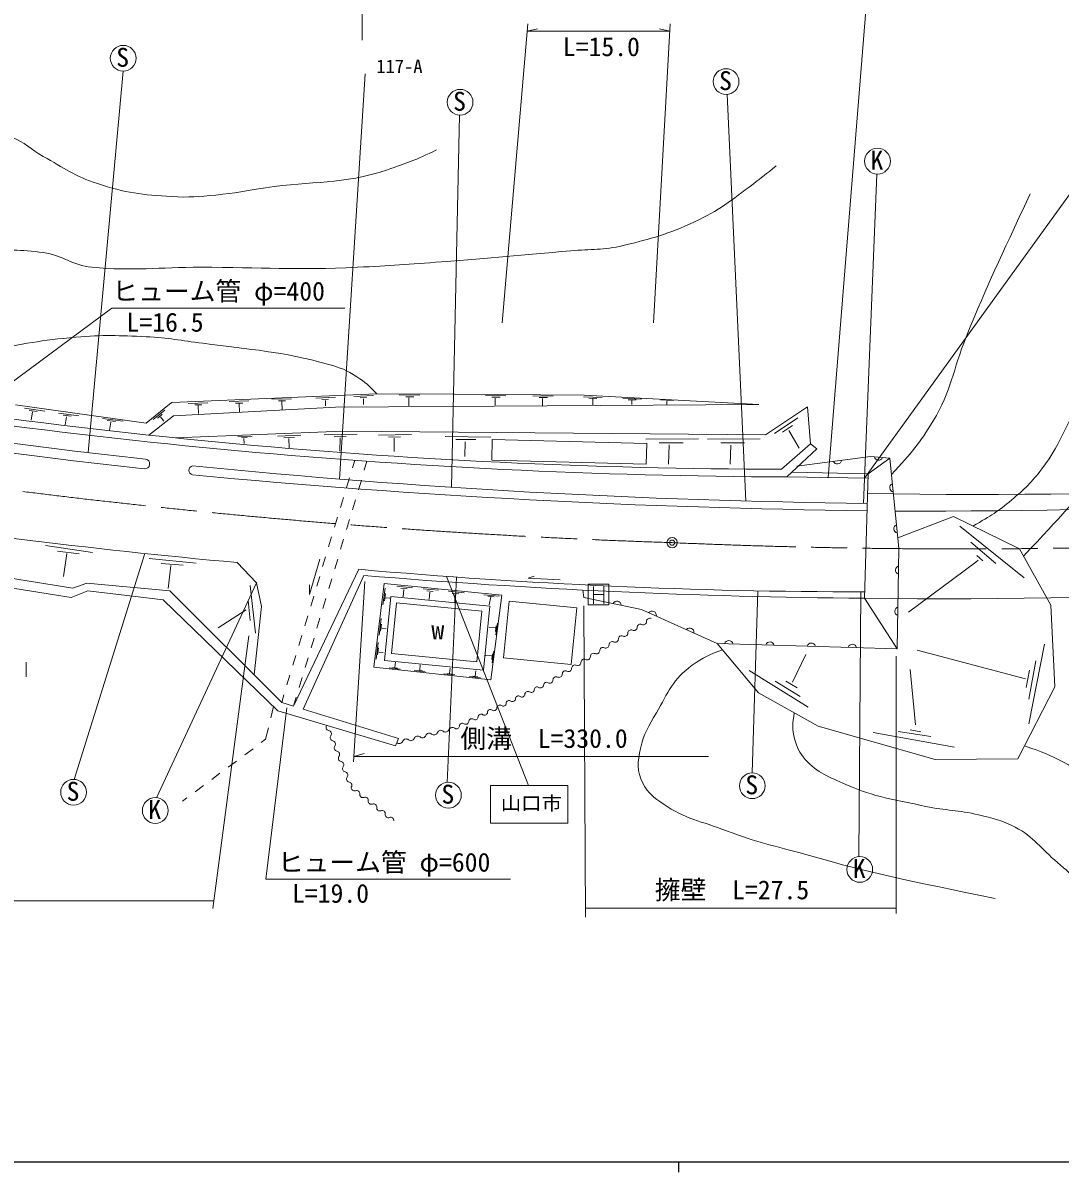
# Model space of a CAD drawing. Units: millimetres at full size, sheet at 1:1000; details may follow other scales. Extents: x 40000 to 680000, y 20000 to 380000.
# Drawn here: x 204360 to 305022, y 204000 to 315494 of the extents above; entities that cross this region are included whole.
import ezdxf
from ezdxf.enums import TextEntityAlignment as Align

# ---------------------------------------------------------------- set-up
doc = ezdxf.new("R2010")
doc.units = ezdxf.units.MM
doc.header["$LTSCALE"] = 1000
doc.header["$PDMODE"] = 32
doc.header["$PDSIZE"] = 500
doc.linetypes.add('CHAIN', pattern=[18.5, 12, -1.5, 3.5, -1.5])
for name, color, linetype, lineweight in [('M-BGD', 7, 'Continuous', 13), ('M-BMK', 2, 'CHAIN', 13), ('M-BMK-SRVR', 3, 'Continuous', 13), ('M-STR-HTXT', 7, 'Continuous', 13), ('M-STR-STRC', 7, 'Continuous', 13), ('M-TTL-BAND', 7, 'Continuous', 25)]:
    doc.layers.add(name, color=color, linetype=linetype, lineweight=lineweight)
doc.styles.add('ＭＳ ゴシック', font='')
doc.styles.get('ＭＳ ゴシック').set_extended_font_data('MS Gothic')

msp = doc.modelspace()

# ---------------------------------------------------------------- linework, layer by layer
at = {"layer": 'M-BGD'}
for p, q in [((214076, 310820), (210677, 273812)), ((272703, 308560), (274532, 269108)), ((246716, 306556), (245947, 270443)), ((287254, 300834), (285946, 268881)), ((238710, 279497), (218804, 278664)), ((224370, 278752), (226268, 278814)), ((228519, 278977), (230418, 279039)), ((229154, 278821), (229845, 278842)), ((229502, 278753), (229533, 277978)), ((232794, 279094), (234698, 279180)), ((233385, 278972), (234004, 278993)), ((233712, 278873), (233728, 278332)), ((236489, 279249), (238393, 279334)), ((237079, 279126), (237698, 279147)), ((237407, 279027), (237423, 278487)), ((246258, 279480), (238710, 279497)), ((240882, 279396), (242873, 279365)), ((241510, 279219), (242307, 279223)), ((241829, 279133), (241822, 278359)), ((258826, 279379), (246258, 279480)), ((249249, 279354), (251239, 279323)), ((249877, 279177), (250674, 279181)), ((250196, 279090), (250189, 278418)), ((253842, 279317), (255832, 279286)), ((254470, 279140), (255267, 279144)), ((254789, 279054), (254783, 278381)), ((258780, 279229), (260590, 279157)), ((275783, 278483), (258826, 279379)), ((259295, 279089), (260059, 279068)), ((259667, 279028), (259667, 278427)), ((262587, 279073), (264397, 279001)), ((263102, 278933), (263866, 278912)), ((263474, 278872), (263474, 278461)), ((266243, 278911), (267519, 278855)), ((266864, 278828), (266857, 278481)), ((216312, 276663), (203643, 278451)), ((204501, 278115), (206491, 277841)), ((204954, 277893), (205734, 277795)), ((205282, 277758), (205167, 276957)), ((207799, 277649), (209788, 277376)), ((218576, 278506), (216312, 276663)), ((217003, 277007), (218116, 277912)), ((218804, 278664), (218576, 278506)), ((218968, 277375), (234683, 278227)), ((220394, 278585), (222293, 278648)), ((221029, 278429), (221721, 278450)), ((221377, 278362), (221409, 277587)), ((225004, 278596), (225696, 278617)), ((225353, 278528), (225384, 277753)), ((234683, 278227), (275783, 278483)), ((280526, 278262), (276430, 275516)), ((280526, 278262), (280807, 274669)), ((208251, 277428), (209032, 277329)), ((208579, 277293), (208465, 276492)), ((212095, 277130), (214084, 276857)), ((212548, 276909), (213328, 276810)), ((212875, 276774), (212761, 275973)), ((218968, 277375), (216561, 275503)), ((217419, 277147), (217544, 277231)), ((217544, 277231), (217887, 277548)), ((217716, 277283), (218049, 276856)), ((277312, 275672), (279571, 277193)), ((235408, 275890), (219180, 275230)), ((225231, 275364), (226609, 275395)), ((229052, 275417), (231319, 275490)), ((233608, 275531), (236802, 275590)), ((276430, 275516), (235408, 275890)), ((238875, 275494), (242069, 275553)), ((278073, 275777), (279056, 276432)), ((278693, 275964), (279700, 274244)), ((225564, 275255), (226120, 275260)), ((225811, 275180), (225816, 274674)), ((229691, 275245), (230700, 275266)), ((230159, 275188), (230201, 274278)), ((234579, 275348), (235733, 275364)), ((235133, 275254), (235117, 273936)), ((239846, 275311), (241001, 275326)), ((240400, 275217), (240384, 273899)), ((245348, 275370), (249783, 275312)), ((246378, 275078), (248321, 275078)), ((247267, 274844), (247244, 273416)), ((249863, 273088), (249917, 275087)), ((249917, 275087), (264911, 274689)), ((264828, 275125), (269930, 275149)), ((264858, 272689), (264911, 274689)), ((266127, 274751), (268432, 274763)), ((267087, 274552), (267028, 272691)), ((270803, 275116), (275906, 275139)), ((272102, 274741), (274408, 274753)), ((273062, 274542), (273003, 272682)), ((277983, 272188), (280807, 274669)), ((280807, 274669), (281400, 274169)), ((281400, 274169), (278506, 271447)), ((286408, 271737), (288496, 273275)), ((236557, 273054), (236336, 272321)), ((237752, 272968), (237492, 272100)), ((249863, 273088), (264858, 272689)), ((236047, 271363), (235759, 270406)), ((237205, 271143), (236918, 270185)), ((278506, 271447), (286396, 271332)), ((278991, 271904), (286408, 271737)), ((286408, 271737), (286031, 259676)), ((235470, 269448), (235181, 268491)), ((236631, 269227), (236344, 268269)), ((289274, 265548), (294676, 267601)), ((294676, 267601), (301075, 264483)), ((234893, 267533), (234604, 266576)), ((236057, 267311), (235770, 266353)), ((295310, 266654), (301541, 261669)), ((234315, 265619), (234026, 264661)), ((235483, 265395), (235196, 264437)), ((180251, 265342), (209212, 260644)), ((209052, 259756), (180569, 264247)), ((206553, 264784), (211112, 264109)), ((207702, 264250), (209831, 263978)), ((296380, 265109), (298803, 263038)), ((301075, 264483), (304115, 258991)), ((208623, 264010), (208290, 261793)), ((209331, 242098), (216180, 264019)), ((216595, 263539), (221180, 263068)), ((225166, 263132), (227027, 261183)), ((233738, 263704), (233449, 262746)), ((234909, 263479), (234622, 262521)), ((296837, 263178), (290307, 258316)), ((297065, 263354), (296837, 263178)), ((296960, 263828), (297539, 263301)), ((217767, 263056), (219906, 262880)), ((218698, 262859), (218464, 260628)), ((230632, 249200), (236956, 262482)), ((209212, 260644), (210546, 261136)), ((210546, 261136), (218620, 260381)), ((227027, 261183), (217327, 240321)), ((226415, 260897), (226941, 256286)), ((227027, 261183), (227501, 258866)), ((237447, 261885), (231547, 248896)), ((233160, 261789), (232872, 260832)), ((234335, 261563), (234048, 260605)), ((238402, 252999), (239420, 261091)), ((239420, 261091), (250830, 259968)), ((246439, 261722), (245544, 241812)), ((253412, 261611), (253981, 261814)), ((256501, 261463), (253412, 261611)), ((261213, 261036), (259213, 261036)), ((259213, 261036), (259213, 259036)), ((261213, 259036), (261213, 261036)), ((210650, 260405), (209052, 259756)), ((217981, 259519), (210650, 260405)), ((218620, 260381), (229475, 249566)), ((232583, 259874), (232294, 258917)), ((239508, 260644), (239297, 259029)), ((239533, 260122), (239436, 259439)), ((239457, 253628), (240052, 259839)), ((240052, 259839), (249669, 258918)), ((242168, 260695), (240660, 260841)), ((241029, 260627), (241653, 260586)), ((241326, 260523), (241263, 259801)), ((244705, 260445), (243197, 260591)), ((243566, 260378), (244190, 260336)), ((243862, 260274), (243800, 259551)), ((247169, 260203), (245661, 260348)), ((246030, 260135), (246654, 260093)), ((246327, 260031), (246264, 259308)), ((249106, 260018), (250591, 259866)), ((249484, 259883), (250112, 259824)), ((249762, 259800), (249627, 259027)), ((250830, 259968), (249776, 251770)), ((258802, 259757), (258688, 260470)), ((259753, 259121), (259753, 260821)), ((259753, 260036), (260744, 260036)), ((260744, 260832), (260744, 259127)), ((275153, 242728), (275700, 260395)), ((285698, 260293), (285484, 234605)), ((229094, 248751), (217981, 259519)), ((226216, 259469), (226426, 257515)), ((227501, 258866), (226787, 252244)), ((233761, 259647), (233474, 258689)), ((239554, 259716), (239973, 259681)), ((240145, 254305), (240623, 259234)), ((240623, 259234), (248904, 258431)), ((249669, 258918), (249074, 252707)), ((251013, 253903), (251562, 259388)), ((251562, 259388), (258129, 258730)), ((258129, 258730), (257580, 253245)), ((259213, 259036), (261213, 259036)), ((286031, 259676), (289224, 254780)), ((304115, 258991), (304520, 251092)), ((226040, 258556), (223302, 256813)), ((232006, 257959), (231717, 257002)), ((233187, 257731), (232900, 256774)), ((239137, 257696), (238926, 256081)), ((248904, 258431), (248426, 253502)), ((239162, 257173), (239065, 256490)), ((239183, 256768), (239602, 256733)), ((250198, 256795), (249615, 256840)), ((250291, 257013), (250212, 256452)), ((250406, 257263), (250267, 256129)), ((231428, 256044), (231140, 255087)), ((232613, 255816), (232326, 254858)), ((238845, 255376), (238634, 253761)), ((238870, 254853), (238773, 254170)), ((238891, 254448), (239310, 254413)), ((248426, 253502), (240145, 254305)), ((249942, 254295), (249862, 253733)), ((250056, 254544), (249918, 253411)), ((275768, 250500), (271756, 255298)), ((301674, 251858), (291141, 254640)), ((303512, 255222), (301984, 247481)), ((204670, 252065), (204670, 253465)), ((230851, 254130), (230562, 253172)), ((232040, 253900), (231753, 252942)), ((249074, 252707), (239457, 253628)), ((240461, 252957), (240521, 253473)), ((242870, 252697), (242930, 253213)), ((249848, 254076), (249266, 254121)), ((257580, 253245), (251013, 253903)), ((279062, 251547), (280349, 254203)), ((302669, 253601), (301990, 249892)), ((230274, 252215), (229985, 251257)), ((231466, 251984), (231179, 251026)), ((249776, 251770), (238402, 252999)), ((239908, 252911), (240976, 252803)), ((240241, 252939), (240727, 252893)), ((242318, 252651), (243386, 252542)), ((242651, 252679), (243136, 252632)), ((245221, 252337), (246289, 252229)), ((245554, 252365), (246039, 252319)), ((245773, 252384), (245833, 252899)), ((247692, 252070), (248760, 251962)), ((248025, 252098), (248510, 252052)), ((248244, 252117), (248305, 252632)), ((274861, 252659), (280583, 249113)), ((290998, 247378), (290472, 252749)), ((302072, 252700), (301744, 251004)), ((277377, 251641), (279788, 250154)), ((278395, 251617), (279507, 250997)), ((304520, 251092), (300926, 244101)), ((229696, 250300), (229475, 249566)), ((230892, 250068), (230632, 249200)), ((281534, 247261), (275768, 250500)), ((228670, 249162), (228408, 248062)), ((240530, 245350), (229094, 248751)), ((229475, 249566), (230632, 249200)), ((231547, 248896), (240811, 246052)), ((228177, 247089), (227915, 245988)), ((292909, 244022), (281534, 247261)), ((286873, 246658), (294790, 245219)), ((289296, 246729), (292473, 246272)), ((290472, 246904), (291525, 246711)), ((227915, 245988), (227491, 245673)), ((240811, 246052), (240530, 245350)), ((226688, 245076), (225886, 244479)), ((225083, 243882), (224281, 243285)), ((300926, 244101), (292909, 244022)), ((223479, 242688), (222676, 242091)), ((221874, 241495), (221072, 240898)), ((220269, 240301), (219845, 239985))]:
    msp.add_line(p, q, dxfattribs=at)
for points in [[(279464, 272485), (286626, 273433), (288496, 273275), (289381, 264487), (289224, 254780), (271756, 255298), (264410, 258589), (258802, 259757)], [(233174, 263453), (232156, 260048), (232156, 260960)]]:
    msp.add_lwpolyline(points, dxfattribs=at)
for centre in [(214090, 312070), (272606, 309806), (246792, 307804), (287302, 302083), (209273, 240850), (275153, 241478), (245654, 240567), (217203, 239077), (285584, 233359)]:
    msp.add_circle(centre, 1250, dxfattribs=at)
for centre, radius, start, end in [((291166, 959603), 691449, 251.57171, 263.77034), ((291768, 969299), 700198, 251.77671, 263.80962), ((278939, 860491), 588304, 259.25133, 269.90689), ((280785, 878978), 607536, 259.4015, 269.78499), ((287286, 938266), 677986, 257.45515, 264.74297), ((216183, 272712), 478, 264.1356, 80.22169), ((297374, 922644), 652896, 269.03242, 276.16492), ((287409, 273483), 417, 191.42978, 338.90938), ((220920, 272085), 452, 103.90298, 256.77507), ((295141, 1017489), 748664, 264.30213, 269.32618), ((283415, 273125), 417, 203.79965, 351.27924), ((296074, 1069525), 801422, 264.6117, 269.30297), ((291257, 1042715), 774589, 269.8341, 275.65007), ((288902, 270401), 417, 112.01447, 259.49406), ((289303, 266421), 417, 112.01447, 259.49406), ((293999, 869655), 610031, 269.2516, 277.0168), ((286455, 820787), 560495, 264.93343, 269.95867), ((289464, 262418), 417, 105.333, 252.81259), ((291142, 907375), 647719, 265.24483, 269.5479), ((262008, 258970), 417, 4.49311, 151.9727), ((289400, 258418), 417, 105.333, 252.81259), ((265195, 257423), 314, 63.46646, 180.50359), ((265426, 258006), 417, 352.12646, 139.60605), ((263379, 256288), 314, 63.46646, 180.50359), ((263659, 256850), 314, 243.46646, 0.50359), ((264287, 256855), 314, 63.46646, 180.50359), ((264567, 257417), 314, 243.46646, 0.50359), ((269077, 256370), 417, 352.12646, 139.60605), ((261562, 255153), 314, 63.46646, 180.50359), ((261842, 255715), 314, 243.46646, 0.50359), ((262470, 255721), 314, 63.46646, 180.50359), ((262751, 256282), 314, 243.46646, 0.50359), ((272868, 255148), 417, 14.5622, 162.04179), ((276867, 255030), 417, 14.5622, 162.04179), ((280865, 254911), 417, 14.5622, 162.04179), ((259745, 254019), 314, 63.46646, 180.50359), ((260026, 254581), 314, 243.46646, 0.50359), ((260653, 254586), 314, 63.46646, 180.50359), ((260934, 255148), 314, 243.46646, 0.50359), ((284863, 254793), 417, 14.5622, 162.04179), ((257928, 252884), 314, 63.46646, 180.50359), ((258209, 253446), 314, 243.46646, 0.50359), ((258837, 253452), 314, 63.46646, 180.50359), ((259117, 254013), 314, 243.46646, 0.50359), ((256112, 251750), 314, 63.46646, 180.50359), ((256392, 252311), 314, 243.46646, 0.50359), ((257020, 252317), 314, 63.46646, 180.50359), ((257300, 252879), 314, 243.46646, 0.50359), ((254269, 250789), 287, 54.43407, 177.42507), ((254603, 251256), 287, 234.43407, 357.42507), ((255177, 251230), 287, 54.43407, 177.42507), ((255484, 251744), 314, 243.46646, 0.50359), ((251548, 249466), 287, 54.43407, 177.42507), ((251882, 249933), 287, 234.43407, 357.42507), ((252455, 249907), 287, 54.43407, 177.42507), ((252789, 250374), 287, 234.43407, 357.42507), ((253362, 250348), 287, 54.43407, 177.42507), ((253696, 250815), 287, 234.43407, 357.42507), ((249734, 248584), 287, 54.43407, 177.42507), ((250068, 249051), 287, 234.43407, 357.42507), ((250641, 249025), 287, 54.43407, 177.42507), ((250975, 249492), 287, 234.43407, 357.42507), ((247013, 247261), 287, 54.43407, 177.42507), ((247347, 247727), 287, 234.43407, 357.42507), ((247920, 247702), 287, 54.43407, 177.42507), ((248254, 248168), 287, 234.43407, 357.42507), ((248827, 248143), 287, 54.43407, 177.42507), ((249161, 248610), 287, 234.43407, 357.42507), ((234093, 247152), 317, 143.51049, 259.86823), ((233981, 246527), 317, 323.51049, 79.86823), ((243794, 246229), 354, 49.11416, 158.70691), ((244257, 246764), 354, 229.11416, 338.70691), ((244917, 246507), 354, 49.11416, 158.70691), ((245381, 247042), 354, 229.11416, 338.70691), ((246041, 246785), 354, 49.11416, 158.70691), ((246440, 247286), 287, 234.43407, 357.42507), ((234492, 246150), 317, 143.51049, 259.86823), ((234380, 245525), 317, 323.51049, 79.86823), ((234890, 245147), 317, 143.51049, 259.86823), ((240886, 245929), 354, 229.11416, 338.70691), ((241546, 245672), 354, 49.11416, 158.70691), ((242010, 246208), 354, 229.11416, 338.70691), ((242670, 245950), 354, 49.11416, 158.70691), ((243134, 246486), 354, 229.11416, 338.70691), ((234779, 244523), 317, 323.51049, 79.86823), ((235289, 244145), 317, 143.51049, 259.86823), ((235177, 243521), 317, 323.51049, 79.86823), ((235687, 243143), 317, 143.51049, 259.86823), ((235576, 242519), 317, 323.51049, 79.86823), ((236086, 242141), 317, 143.51049, 259.86823), ((235974, 241516), 317, 323.51049, 79.86823), ((236531, 241286), 305, 172.19916, 291.19941), ((236751, 240718), 305, 352.19916, 111.19941), ((237355, 240636), 305, 172.19916, 291.19941), ((237575, 240068), 305, 352.19916, 111.19941), ((238179, 239985), 305, 172.19916, 291.19941), ((238399, 239417), 305, 352.19916, 111.19941), ((239003, 239334), 305, 172.19916, 291.19941), ((239223, 238767), 305, 352.19916, 111.19941), ((239826, 238684), 305, 172.19916, 291.19941), ((240047, 238116), 305, 352.19916, 111.19941)]:
    msp.add_arc(centre, radius, start, end, dxfattribs=at)
for points, knots in [([(162845, 308514), (165739, 306532), (166509, 306018), (168799, 304337), (170517, 303076), (171661, 302571), (173154, 301049), (174433, 299745), (174646, 298530), (176086, 297406), (177042, 296660), (177765, 296473), (178946, 296198), (180070, 295936), (180748, 296231), (181895, 296356), (182618, 296435), (183045, 296400), (183738, 296619), (186680, 297550), (188358, 298130), (191009, 299710), (192639, 300681), (193342, 301537), (194919, 302593), (196018, 303329), (196580, 303862), (197802, 304370), (199217, 304959), (200178, 304756), (201712, 304726), (202326, 304713), (202677, 304626), (203252, 304410), (204567, 303915), (205110, 303245), (206333, 302553), (208332, 301423), (209403, 300626), (211585, 299907), (214307, 299010), (215952, 298804), (218813, 298643), (220478, 298550), (221418, 298654), (223078, 298801), (224973, 298969), (226015, 299235), (227897, 299512), (232520, 300194), (235307, 299758), (239733, 301257), (241640, 301904), (242415, 302153), (244512, 303193)], [0, 0, 0, 0, 1, 1, 1, 2, 2, 2, 3, 3, 3, 4, 4, 4, 5, 5, 5, 6, 6, 6, 7, 7, 7, 8, 8, 8, 9, 9, 9, 10, 10, 10, 11, 11, 11, 12, 12, 12, 13, 13, 13, 14, 14, 14, 15, 15, 15, 16, 16, 16, 17, 17, 17, 18, 18, 18, 18]), ([(277475, 301642), (276436, 300769), (276119, 300539), (275224, 299865), (273112, 298274), (271936, 297305), (269537, 296192), (266957, 294995), (265391, 294566), (262625, 293901), (260680, 293434), (259522, 293577), (257530, 293388), (252637, 292925), (249891, 292708), (244991, 292322), (241800, 292070), (240012, 291942), (236815, 291788), (230887, 291504), (227555, 291788), (221620, 291788), (217489, 291788), (215159, 291427), (211045, 291788), (209131, 291957), (208239, 292954), (206335, 293210), (204097, 293512), (202817, 293459), (200559, 293477), (198962, 293489), (197987, 293892), (196471, 293388), (194541, 292746), (193582, 292055), (191850, 290989), (191140, 290551), (190936, 289962), (190142, 289705), (189786, 289590), (189614, 289540), (189204, 289513)], [0, 0, 0, 0, 1, 1, 1, 2, 2, 2, 3, 3, 3, 4, 4, 4, 5, 5, 5, 6, 6, 6, 7, 7, 7, 8, 8, 8, 9, 9, 9, 10, 10, 10, 11, 11, 11, 12, 12, 12, 13, 13, 13, 14, 14, 14, 14]), ([(301478, 263755), (305286, 267842), (306405, 268955), (309265, 272539), (311051, 274777), (312066, 276025), (313689, 278384), (315239, 280639), (315561, 282250), (317164, 284467), (318021, 285652), (318667, 286189), (319731, 287192), (321284, 288653), (322248, 289388), (324036, 290549), (325558, 291537), (326619, 291714), (328223, 292563), (330305, 293665), (331635, 294055), (333476, 295525), (334646, 296460), (335459, 297013), (336003, 298408), (336346, 299288), (336440, 299762), (336477, 300778)], [0, 0, 0, 0, 1, 1, 1, 2, 2, 2, 3, 3, 3, 4, 4, 4, 5, 5, 5, 6, 6, 6, 7, 7, 7, 8, 8, 8, 9, 9, 9, 9]), ([(302123, 298922), (299038, 292283), (298162, 290521), (295907, 285015), (294613, 281855), (294494, 279789), (292708, 276879), (291362, 274685), (290674, 273834), (288656, 271683)], [0, 0, 0, 0, 1, 1, 1, 2, 2, 2, 3, 3, 3, 3]), ([(296574, 266676), (298368, 267726), (298980, 268071), (300331, 269217), (301578, 270275), (302270, 270910), (303253, 272218), (305307, 274952), (305725, 276954), (307558, 279841), (309595, 283049), (310936, 284714), (313127, 287819), (314689, 290033), (316055, 290990), (317155, 293466), (318169, 295747), (318346, 296897), (318696, 299667)], [0, 0, 0, 0, 1, 1, 1, 2, 2, 2, 3, 3, 3, 4, 4, 4, 5, 5, 5, 6, 6, 6, 6]), ([(197022, 282673), (198919, 283194), (199464, 283311), (201043, 283662), (204306, 284388), (206166, 284704), (209495, 285005), (212153, 285246), (213661, 285170), (216327, 285045), (218483, 284943), (219677, 284697), (221817, 284413), (226616, 283776), (229375, 283653), (234041, 282359), (235159, 282049), (235795, 281810), (236766, 281174), (237605, 280625), (237918, 280324), (238710, 279497)], [0, 0, 0, 0, 1, 1, 1, 2, 2, 2, 3, 3, 3, 4, 4, 4, 5, 5, 5, 6, 6, 6, 7, 7, 7, 7]), ([(272272, 254681), (270931, 254213), (270385, 253910), (269327, 253166), (267478, 251865), (266965, 250506), (265839, 248545), (265106, 247270), (264620, 246544), (264298, 245109), (264009, 243819), (263926, 242906), (264535, 241732), (265041, 240759), (265585, 240337), (266490, 239718), (268647, 238242), (270213, 238051), (272651, 237111), (275582, 235982), (277331, 235657), (280353, 234801), (287438, 232793), (289901, 232396), (298718, 230535)], [0, 0, 0, 0, 1, 1, 1, 2, 2, 2, 3, 3, 3, 4, 4, 4, 5, 5, 5, 6, 6, 6, 7, 7, 7, 8, 8, 8, 8]), ([(309026, 230298), (306971, 232120), (306442, 232590), (304761, 234031), (303177, 235388), (302508, 236475), (300673, 237467), (299386, 238163), (298539, 238300), (297119, 238652), (295144, 239140), (293966, 239054), (291977, 239482), (288914, 240140), (287106, 240336), (284244, 241609), (282588, 242346), (281489, 242680), (280294, 244043), (279716, 244701), (279493, 245189), (279259, 246033), (278994, 246984), (279081, 247490), (279219, 248561)], [0, 0, 0, 0, 1, 1, 1, 2, 2, 2, 3, 3, 3, 4, 4, 4, 5, 5, 5, 6, 6, 6, 7, 7, 7, 8, 8, 8, 8]), ([(357735, 230948), (357691, 231127), (357704, 231212), (357696, 231382), (357590, 233557), (358967, 234534), (359868, 236517), (360539, 237993), (361183, 238701), (361724, 240229), (362038, 241114), (362260, 241671), (362119, 242599), (362013, 243301), (361747, 243824), (361092, 244100), (360491, 244353), (360064, 244070), (359434, 243902), (358407, 243628), (357964, 243135), (357024, 242638), (353842, 240955), (352145, 239845), (348898, 238289), (345285, 236557), (343281, 235504), (339499, 234181), (337072, 233333), (335637, 233092), (333140, 232483), (330911, 231939), (329697, 230966), (327413, 231180), (325393, 231369), (324380, 232097), (322476, 232799), (321309, 233230), (320666, 233506), (319554, 234063), (315997, 235842), (314175, 237173), (310904, 239434), (308663, 240984), (307830, 242478), (305414, 243739), (303971, 244493), (303352, 244773), (301565, 245345)], [0, 0, 0, 0, 1, 1, 1, 2, 2, 2, 3, 3, 3, 4, 4, 4, 5, 5, 5, 6, 6, 6, 7, 7, 7, 8, 8, 8, 9, 9, 9, 10, 10, 10, 11, 11, 11, 12, 12, 12, 13, 13, 13, 14, 14, 14, 15, 15, 15, 16, 16, 16, 16])]:
    msp.add_open_spline(points, degree=3, knots=knots, dxfattribs=at)
at = {"layer": 'M-BMK'}
for centre, radius, start, end in [((289771, 951970), 687267, 259.77549, 268.13213), ((295417, 910160), 645701, 267.51045, 276.42255)]:
    msp.add_arc(centre, radius, start, end, dxfattribs=at)
at = {"layer": 'M-BMK-SRVR'}
msp.add_circle((267370, 265068), 500, dxfattribs=at)
msp.add_point((267370, 265068), dxfattribs=at)
at = {"layer": 'M-STR-HTXT'}
for p, q in [((250882, 286400), (253357, 315402)), ((253297, 314689), (254297, 314939)), ((253297, 314689), (267149, 314689)), ((265566, 286400), (267189, 315402)), ((267149, 314689), (266149, 314939)), ((212982, 287823), (198589, 277145)), ((212982, 287823), (235609, 287823)), ((237542, 261315), (236439, 243789)), ((258791, 258924), (258969, 228736)), ((226280, 256034), (222794, 229571)), ((289120, 229098), (289120, 254045)), ((227928, 232409), (229956, 249037)), ((236473, 244334), (237473, 244602)), ((236473, 244334), (270913, 244334)), ((227928, 232409), (251668, 232409)), ((130815, 230302), (222890, 230302)), ((258964, 229605), (289120, 229605))]:
    msp.add_line(p, q, dxfattribs=at)
at = {"layer": 'M-STR-STRC'}
for p, q in [((286736, 323881), (282519, 271388)), ((237295, 317368), (237295, 313812)), ((286046, 271337), (315738, 312451)), ((237569, 310550), (235075, 271238)), ((253418, 241497), (245454, 261794)), ((257252, 241497), (249736, 241497)), ((249736, 241497), (249736, 237856)), ((257252, 237856), (257252, 241497)), ((249736, 237856), (257252, 237856))]:
    msp.add_line(p, q, dxfattribs=at)
at = {"layer": 'M-TTL-BAND'}
for p, q in [((40000, 205000), (579000, 205000)), ((268000, 205000), (268000, 204000))]:
    msp.add_line(p, q, dxfattribs=at)

# ---------------------------------------------------------------- texts
at = {"layer": 'M-BGD', "style": 'ＭＳ ゴシック'}
for s, p in [('S', (213411, 310696)), ('S', (271927, 308433)), ('S', (246113, 306431)), ('K', (286623, 300709)), ('w', (244002, 255144)), ('S', (274474, 240104)), ('S', (208594, 239476)), ('S', (244975, 239194)), ('K', (216524, 237703)), ('K', (284905, 231986))]:
    msp.add_text(s, height=1833, dxfattribs=at).set_placement(p, align=Align.BOTTOM_LEFT)
at = {"layer": 'M-STR-HTXT', "style": 'ＭＳ ゴシック'}
for s, p in [('L=15.0', (256762, 311726)), ('ヒューム管 φ=400', (213039, 288006)), ('L=16.5', (214412, 284990)), ('側溝\u3000L=330.0', (246827, 244606)), ('ヒューム管 φ=600', (229098, 232592)), ('L=19.0', (230472, 229575)), ('擁壁\u3000L=27.5', (265694, 229914))]:
    msp.add_text(s, height=1833, dxfattribs=at).set_placement(p, align=Align.BOTTOM_LEFT)
at = {"layer": 'M-STR-STRC', "style": 'ＭＳ ゴシック'}
msp.add_text('117-A', height=1320, dxfattribs=at).set_placement((238657, 310230), align=Align.BOTTOM_LEFT)
at = {"layer": 'M-STR-STRC', "style": 'ＭＳ ゴシック', "width": 1.1}
msp.add_text('山口市', height=1320, dxfattribs=at).set_placement((250740, 238719), align=Align.BOTTOM_LEFT)

doc.saveas('drawing.dxf')
